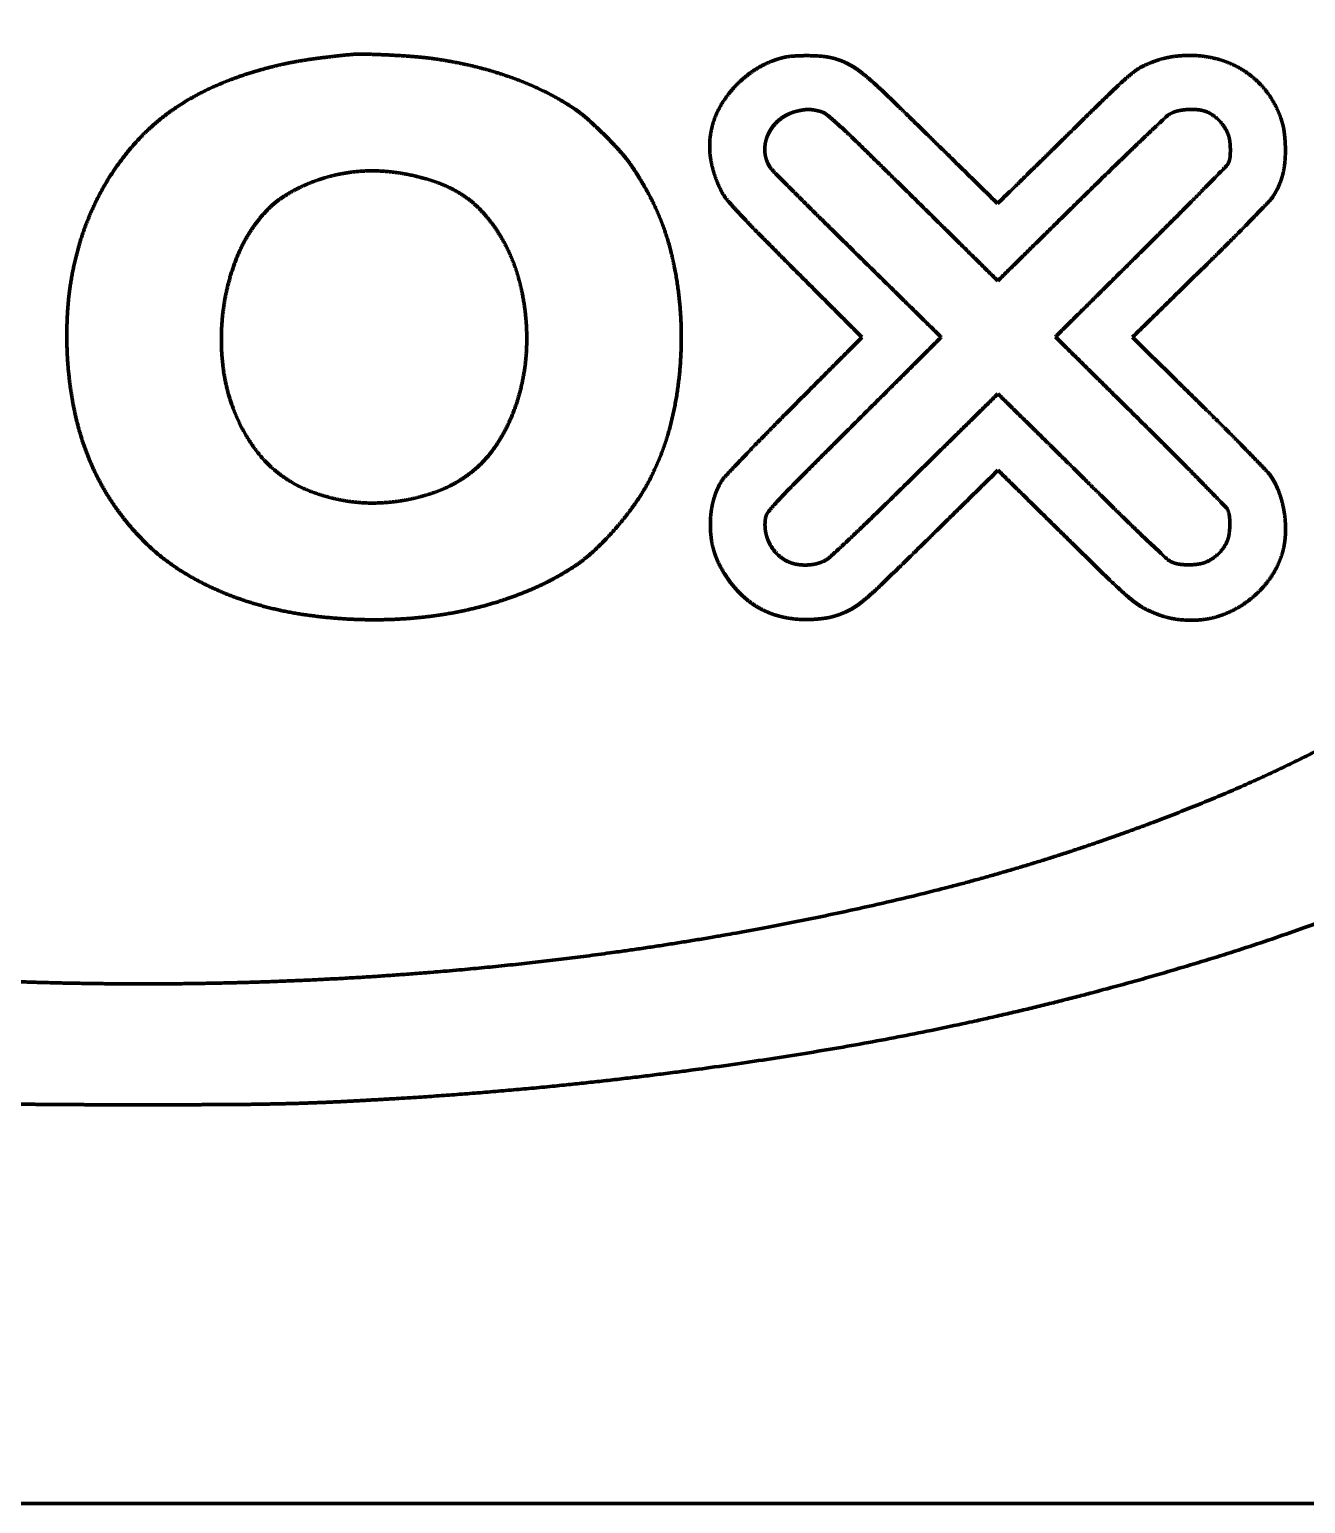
# Model space of a CAD drawing. Header units: inches. Extents: x 904 to 7172, y 213 to 5528.
# Drawn here: x 3239.4 to 3301.6, y 3585.2 to 3657.1 of the extents above; entities that cross this region are included whole.
import ezdxf

# ---------------------------------------------------------------- set-up
doc = ezdxf.new("R2010")
doc.units = ezdxf.units.IN

msp = doc.modelspace()

# ---------------------------------------------------------------- linework, layer by layer
at = {"linetype": 'Continuous', "lineweight": 70}
msp.add_line((3461.119, 3585.222), (3027.118, 3585.222), dxfattribs=at)
for points, weights, knots in [([(3253.53, 3679.432), (3252.853, 3679.464), (3252.176, 3679.484), (3249.902, 3679.511), (3248.306, 3679.527), (3245.113, 3679.554), (3243.516, 3679.564), (3241.248, 3679.575), (3240.576, 3679.566), (3239.742, 3679.54), (3239.58, 3679.535), (3239.142, 3679.519), (3238.868, 3679.509), (3238.277, 3679.488), (3237.961, 3679.476), (3237.326, 3679.452), (3237.008, 3679.439), (3231.094, 3679.209), (3225.514, 3678.757), (3214.633, 3677.416), (3209.346, 3676.507), (3199.252, 3674.273), (3194.455, 3672.952), (3185.518, 3669.993), (3181.414, 3668.3), (3176.011, 3665.602), (3174.602, 3664.845), (3171.957, 3663.321), (3170.727, 3662.546), (3168.413, 3660.957), (3167.332, 3660.143), (3165.28, 3658.458), (3164.316, 3657.584), (3162.688, 3655.96), (3162.012, 3655.227), (3160.776, 3653.771), (3160.225, 3653.045), (3159.236, 3651.583), (3158.8, 3650.849), (3158.026, 3649.355), (3157.694, 3648.597), (3157.41, 3647.818), (3157.044, 3646.813), (3156.773, 3645.779), (3156.598, 3644.723), (3156.426, 3643.689), (3156.358, 3642.643), (3156.392, 3641.596), (3156.426, 3640.541), (3156.564, 3639.494), (3156.802, 3638.465), (3157.049, 3637.403), (3157.388, 3636.366), (3158.107, 3634.687), (3158.433, 3634.028), (3159.159, 3632.739), (3159.559, 3632.109), (3160.451, 3630.85), (3160.942, 3630.223), (3162.044, 3628.948), (3162.648, 3628.296), (3163.66, 3627.277), (3164.052, 3626.894), (3164.803, 3626.182), (3165.163, 3625.855), (3165.892, 3625.22), (3166.261, 3624.913), (3167.048, 3624.285), (3167.464, 3623.964), (3171.555, 3620.915), (3175.506, 3618.606), (3179.69, 3616.753), (3184.654, 3614.555), (3189.754, 3612.694), (3200.798, 3609.483), (3206.722, 3608.144), (3219.117, 3606.124), (3225.562, 3605.401), (3233.127, 3604.933), (3234.219, 3604.871), (3236.163, 3604.773), (3237.014, 3604.741), (3238.804, 3604.693), (3239.743, 3604.678), (3240.681, 3604.673)], [0.500003680185, 0.499951833995, 0.499951833995, 0.500003125685, 0.500003125685, 0.500003134164, 0.500003134164, 0.499950342043, 0.499950342043, 0.500002780016, 0.500002780016, 0.500003632658, 0.500003632658, 0.5000036294, 0.5000036294, 0.500003631943, 0.500003631943, 0.499712041405, 0.499712041405, 0.499626581432, 0.499626581432, 0.499570764247, 0.499570764247, 0.499147291053, 0.499147291053, 0.499856082342, 0.499856082342, 0.499741523013, 0.499741523013, 0.499697398225, 0.499697398225, 0.499615378368, 0.499615378368, 0.499717367768, 0.499717367768, 0.499509800036, 0.499509800036, 0.49943320441, 0.49943320441, 0.499316886864, 0.499316886864, 0.500003680185, 0.498576185915, 0.498576185915, 0.500003680185, 0.498389820463, 0.498389820463, 0.500003680185, 0.498416120355, 0.498416120355, 0.500003680185, 0.498702961474, 0.498702961474, 0.499514934223, 0.499514934223, 0.499556287066, 0.499556287066, 0.499619738583, 0.499619738583, 0.499803196126, 0.499803196126, 0.499966690231, 0.499966690231, 0.49992872485, 0.49992872485, 0.499925885485, 0.499925885485, 0.499958910845, 0.499958910845, 0.497922649304, 0.497922649304, 0.500003680185, 0.499255633466, 0.499255633466, 0.499390037942, 0.499390037942, 0.499589929812, 0.499589929812, 0.499998142907, 0.499998142907, 0.499979520616, 0.499979520616, 0.499986543899, 0.499986543899, 0.500003680185], [0, 0, 0, 0, 0.009508, 0.009508, 0.031905, 0.031905, 0.054312, 0.054312, 0.063734, 0.063734, 0.066018, 0.066018, 0.069872, 0.069872, 0.074311, 0.074311, 0.078787, 0.078787, 0.157355, 0.157355, 0.232677, 0.232677, 0.30258, 0.30258, 0.365018, 0.365018, 0.387555, 0.387555, 0.408036, 0.408036, 0.427121, 0.427121, 0.445479, 0.445479, 0.459571, 0.459571, 0.472445, 0.472445, 0.484522, 0.484522, 0.496245, 0.496245, 0.496245, 0.51141, 0.51141, 0.51141, 0.526313, 0.526313, 0.526313, 0.541371, 0.541371, 0.541371, 0.556984, 0.556984, 0.567525, 0.567525, 0.578233, 0.578233, 0.589688, 0.589688, 0.602466, 0.602466, 0.610351, 0.610351, 0.617358, 0.617358, 0.624265, 0.624265, 0.631841, 0.631841, 0.697719, 0.697719, 0.697719, 0.776203, 0.776203, 0.864136, 0.864136, 0.958146, 0.958146, 0.974023, 0.974023, 0.986384, 0.986384, 1, 1, 1, 1]), ([(3240.681, 3604.673), (3242.115, 3604.664), (3243.549, 3604.66), (3246.419, 3604.66), (3247.855, 3604.664), (3250.242, 3604.679), (3251.194, 3604.695), (3253.003, 3604.742), (3253.859, 3604.775), (3255.788, 3604.872), (3256.859, 3604.932), (3264.755, 3605.428), (3271.548, 3606.208), (3284.521, 3608.381), (3290.67, 3609.83), (3302.056, 3613.316), (3307.269, 3615.34), (3312.319, 3617.739), (3316.564, 3619.756), (3320.528, 3622.28), (3324.522, 3625.577), (3324.88, 3625.897), (3325.728, 3626.713), (3326.224, 3627.203), (3327.198, 3628.191), (3327.677, 3628.688), (3328.444, 3629.505), (3328.723, 3629.833), (3329.698, 3631.09), (3330.354, 3632.047), (3331.492, 3633.929), (3331.957, 3634.858), (3332.346, 3635.822), (3332.711, 3636.728), (3332.997, 3637.661), (3333.201, 3638.616), (3333.405, 3639.57), (3333.526, 3640.539), (3333.562, 3641.514), (3333.603, 3642.598), (3333.535, 3643.68), (3333.361, 3644.751), (3333.185, 3645.831), (3332.905, 3646.888), (3332.525, 3647.913), (3332.122, 3648.998), (3331.622, 3650.043), (3331.029, 3651.038), (3330.38, 3652.129), (3329.657, 3653.173), (3328.57, 3654.533), (3328.263, 3654.888), (3327.517, 3655.69), (3327.083, 3656.14), (3326.192, 3657.036), (3325.735, 3657.481), (3324.894, 3658.273), (3324.507, 3658.616), (3320.879, 3661.636), (3317.358, 3663.934), (3313.596, 3665.809), (3309.138, 3668.031), (3304.536, 3669.937), (3294.481, 3673.303), (3289.049, 3674.751), (3277.558, 3677.059), (3271.527, 3677.966), (3264.518, 3678.672), (3263.576, 3678.76), (3261.678, 3678.923), (3260.721, 3678.998), (3258.763, 3679.138), (3257.762, 3679.203), (3255.684, 3679.324), (3254.607, 3679.381), (3253.53, 3679.432)], [0.500003680185, 0.500002166144, 0.500002166144, 0.500002097056, 0.500002097056, 0.499986947081, 0.499986947081, 0.499979608822, 0.499979608822, 0.499997302433, 0.499997302433, 0.499558871273, 0.499558871273, 0.499287829862, 0.499287829862, 0.499109929169, 0.499109929169, 0.500003680185, 0.497471929658, 0.497471929658, 0.499762034183, 0.499762034183, 0.499975946134, 0.499975946134, 0.499977921886, 0.499977921886, 0.499631917112, 0.499631917112, 0.49944898704, 0.49944898704, 0.498931840545, 0.498931840545, 0.500003680185, 0.498759302358, 0.498759302358, 0.500003680185, 0.498753551362, 0.498753551362, 0.500003680185, 0.498357304212, 0.498357304212, 0.500003680185, 0.498435704494, 0.498435704494, 0.500003680185, 0.49863329398, 0.49863329398, 0.500003680185, 0.499218488989, 0.499218488989, 0.499765925558, 0.499765925558, 0.499959205342, 0.499959205342, 0.499958724923, 0.499958724923, 0.499847369961, 0.499847369961, 0.497767671046, 0.497767671046, 0.500003680185, 0.499194279285, 0.499194279285, 0.499354848193, 0.499354848193, 0.4996055757, 0.4996055757, 0.499994627424, 0.499994627424, 0.499995368253, 0.499995368253, 0.499996135884, 0.499996135884, 0.499998773272, 0.499998773272, 0.500003680185], [0, 0, 0, 0, 0.0209, 0.0209, 0.041831, 0.041831, 0.055706, 0.055706, 0.068202, 0.068202, 0.083849, 0.083849, 0.183524, 0.183524, 0.275689, 0.275689, 0.357386, 0.357386, 0.357386, 0.426176, 0.426176, 0.433231, 0.433231, 0.4435, 0.4435, 0.453652, 0.453652, 0.459996, 0.459996, 0.477083, 0.477083, 0.492412, 0.492412, 0.492412, 0.506844, 0.506844, 0.506844, 0.521301, 0.521301, 0.521301, 0.537414, 0.537414, 0.537414, 0.553712, 0.553712, 0.553712, 0.571022, 0.571022, 0.571022, 0.590062, 0.590062, 0.597116, 0.597116, 0.60651, 0.60651, 0.616097, 0.616097, 0.623865, 0.623865, 0.687044, 0.687044, 0.687044, 0.762241, 0.762241, 0.847249, 0.847249, 0.939583, 0.939583, 0.953916, 0.953916, 0.968457, 0.968457, 0.983662, 0.983662, 1, 1, 1, 1]), ([(3241.682, 3673.622), (3238.185, 3673.541), (3234.692, 3673.364), (3227.883, 3672.833), (3224.57, 3672.469), (3218.116, 3671.554), (3214.978, 3671.002), (3208.864, 3669.717), (3205.894, 3668.977), (3200.675, 3667.467), (3198.422, 3666.731), (3194.102, 3665.154), (3192.043, 3664.305), (3188.159, 3662.513), (3186.337, 3661.571), (3182.96, 3659.631), (3181.42, 3658.616), (3179.039, 3656.828), (3178.165, 3656.106), (3176.538, 3654.635), (3175.793, 3653.881), (3174.439, 3652.35), (3173.833, 3651.575), (3172.759, 3650.016), (3172.302, 3649.23), (3171.771, 3648.133), (3171.644, 3647.851), (3171.411, 3647.304), (3171.308, 3647.038), (3171.117, 3646.497), (3171.03, 3646.222), (3170.863, 3645.638), (3170.783, 3645.329), (3170.659, 3644.805), (3170.614, 3644.59), (3170.543, 3644.21), (3170.52, 3644.045), (3170.49, 3643.677), (3170.481, 3643.476), (3170.475, 3642.884), (3170.472, 3642.495), (3170.473, 3641.747), (3170.475, 3641.387), (3170.483, 3640.814), (3170.491, 3640.599), (3170.517, 3640.217), (3170.536, 3640.049), (3170.588, 3639.702), (3170.622, 3639.522), (3170.861, 3638.427), (3171.143, 3637.532), (3171.504, 3636.666), (3171.878, 3635.772), (3172.323, 3634.912), (3172.838, 3634.091), (3173.394, 3633.203), (3174.016, 3632.359), (3175.461, 3630.677), (3176.27, 3629.832), (3177.123, 3629.032), (3179.655, 3626.657), (3182.482, 3624.641), (3185.551, 3623.019), (3189.305, 3621.037), (3193.193, 3619.334), (3201.763, 3616.306), (3206.427, 3614.994), (3216.301, 3612.899), (3221.484, 3612.074), (3229.912, 3611.174), (3233.131, 3610.923), (3239.615, 3610.605), (3242.879, 3610.536), (3249.4, 3610.579), (3252.654, 3610.69), (3259.098, 3611.092), (3262.285, 3611.384), (3271.129, 3612.457), (3276.748, 3613.463), (3287.284, 3615.97), (3292.16, 3617.541), (3296.898, 3619.487), (3300.932, 3621.144), (3304.8, 3623.159), (3308.47, 3625.515), (3311.408, 3627.401), (3313.969, 3629.774), (3316.073, 3632.56), (3316.475, 3633.092), (3316.851, 3633.642), (3317.535, 3634.756), (3317.84, 3635.318), (3318.38, 3636.457), (3318.614, 3637.03), (3319.011, 3638.189), (3319.174, 3638.773), (3319.341, 3639.556), (3319.376, 3639.748), (3319.433, 3640.108), (3319.452, 3640.277), (3319.478, 3640.658), (3319.487, 3640.868), (3319.493, 3641.436), (3319.495, 3641.792), (3319.494, 3642.526), (3319.491, 3642.903), (3319.483, 3643.481), (3319.474, 3643.682), (3319.443, 3644.049), (3319.42, 3644.214), (3319.35, 3644.593), (3319.304, 3644.807), (3319.066, 3645.821), (3318.818, 3646.607), (3318.207, 3648.141), (3317.845, 3648.886), (3316.994, 3650.357), (3316.507, 3651.079), (3315.386, 3652.516), (3314.763, 3653.234), (3312.794, 3655.273), (3311.376, 3656.511), (3308.158, 3658.87), (3306.386, 3660.01), (3302.5, 3662.189), (3300.391, 3663.225), (3295.836, 3665.163), (3293.403, 3666.084), (3288.062, 3667.867), (3285.15, 3668.703), (3279.06, 3670.177), (3275.891, 3670.829), (3269.351, 3671.939), (3265.984, 3672.396), (3259.108, 3673.099), (3255.602, 3673.352), (3251.402, 3673.528), (3250.713, 3673.549), (3248.942, 3673.581), (3247.86, 3673.598), (3245.704, 3673.623), (3244.629, 3673.632), (3242.93, 3673.642), (3242.306, 3673.636), (3241.682, 3673.622)], [0.500093243168, 0.499968918944, 0.499968918944, 0.499927037543, 0.499927037543, 0.499911098367, 0.499911098367, 0.499861647373, 0.499861647373, 0.499898802127, 0.499898802127, 0.499810239054, 0.499810239054, 0.49976208682, 0.49976208682, 0.499467269408, 0.499467269408, 0.49974646444, 0.49974646444, 0.499573085874, 0.499573085874, 0.499488227391, 0.499488227391, 0.49912322686, 0.49912322686, 0.499992527148, 0.499992527148, 0.499930492133, 0.499930492133, 0.499935021323, 0.499935021323, 0.500006461427, 0.500006461427, 0.500004118567, 0.500004118567, 0.499641098677, 0.499641098677, 0.499888634211, 0.499888634211, 0.50008763937, 0.50008763937, 0.500086385394, 0.500086385394, 0.499968171436, 0.499968171436, 0.499810513552, 0.499810513552, 0.49991978318, 0.49991978318, 0.498730676658, 0.498730676658, 0.500093243168, 0.498971631333, 0.498971631333, 0.500093243168, 0.499157234141, 0.499157234141, 0.499608979647, 0.499608979647, 0.500093243168, 0.4971219785, 0.4971219785, 0.500093243168, 0.499199916727, 0.499199916727, 0.499383490015, 0.499383490015, 0.499654288058, 0.499654288058, 0.499955791954, 0.499955791954, 0.499964844697, 0.499964844697, 0.499964159273, 0.499964159273, 0.499950302194, 0.499950302194, 0.49956284229, 0.49956284229, 0.499077013387, 0.499077013387, 0.500093243168, 0.498729474404, 0.498729474404, 0.500093243168, 0.494910309467, 0.494910309467, 0.500093243168, 0.499710351131, 0.499710351131, 0.499604481794, 0.499604481794, 0.49956969486, 0.49956969486, 0.499495067823, 0.499495067823, 0.499959650135, 0.499959650135, 0.499795584787, 0.499795584787, 0.499953504743, 0.499953504743, 0.500085889184, 0.500085889184, 0.500086958789, 0.500086958789, 0.499890660625, 0.499890660625, 0.499663401309, 0.499663401309, 0.500004641898, 0.500004641898, 0.499181752679, 0.499181752679, 0.499208615396, 0.499208615396, 0.499306402964, 0.499306402964, 0.499628453376, 0.499628453376, 0.498884407075, 0.498884407075, 0.499477873797, 0.499477873797, 0.499599926964, 0.499599926964, 0.499825646443, 0.499825646443, 0.499795246802, 0.499795246802, 0.499892445713, 0.499892445713, 0.499910480947, 0.499910480947, 0.499943927995, 0.499943927995, 0.50006989904, 0.50006989904, 0.500091447584, 0.500091447584, 0.500091603784, 0.500091603784, 0.500058956377, 0.500058956377, 0.500093243168], [0, 0, 0, 0, 0.031224, 0.031224, 0.060964, 0.060964, 0.08939, 0.08939, 0.116688, 0.116688, 0.137822, 0.137822, 0.157663, 0.157663, 0.17592, 0.17592, 0.192316, 0.192316, 0.20239, 0.20239, 0.211797, 0.211797, 0.220519, 0.220519, 0.228566, 0.228566, 0.2313, 0.2313, 0.233823, 0.233823, 0.236373, 0.236373, 0.239192, 0.239192, 0.241135, 0.241135, 0.242607, 0.242607, 0.24439, 0.24439, 0.247825, 0.247825, 0.250997, 0.250997, 0.25289, 0.25289, 0.254377, 0.254377, 0.255989, 0.255989, 0.264237, 0.264237, 0.264237, 0.272736, 0.272736, 0.272736, 0.281911, 0.281911, 0.292141, 0.292141, 0.292141, 0.322328, 0.322328, 0.322328, 0.359169, 0.359169, 0.401161, 0.401161, 0.44661, 0.44661, 0.474554, 0.474554, 0.50281, 0.50281, 0.53098, 0.53098, 0.558668, 0.558668, 0.607993, 0.607993, 0.652163, 0.652163, 0.652163, 0.689671, 0.689671, 0.689671, 0.719383, 0.719383, 0.719383, 0.725052, 0.725052, 0.730491, 0.730491, 0.735749, 0.735749, 0.740886, 0.740886, 0.742535, 0.742535, 0.743977, 0.743977, 0.745764, 0.745764, 0.748781, 0.748781, 0.751976, 0.751976, 0.753677, 0.753677, 0.755088, 0.755088, 0.756935, 0.756935, 0.763888, 0.763888, 0.770863, 0.770863, 0.778191, 0.778191, 0.786182, 0.786182, 0.801966, 0.801966, 0.819606, 0.819606, 0.839255, 0.839255, 0.861003, 0.861003, 0.886316, 0.886316, 0.913339, 0.913339, 0.941707, 0.941707, 0.971038, 0.971038, 0.976793, 0.976793, 0.985822, 0.985822, 0.99479, 0.99479, 1, 1, 1, 1]), ([(3252.799, 3628.559), (3251.734, 3628.716), (3250.689, 3628.973), (3249.673, 3629.327), (3248.741, 3629.652), (3247.848, 3630.071), (3247.003, 3630.58), (3246.223, 3631.05), (3245.511, 3631.619), (3244.88, 3632.276), (3244.371, 3632.807), (3243.91, 3633.378), (3243.499, 3633.988), (3243.096, 3634.586), (3242.748, 3635.219), (3242.459, 3635.88), (3242.161, 3636.563), (3241.924, 3637.27), (3241.749, 3637.994), (3241.561, 3638.774), (3241.427, 3639.566), (3241.349, 3640.365), (3241.242, 3641.459), (3241.234, 3642.559), (3241.324, 3643.655), (3241.409, 3644.691), (3241.604, 3645.713), (3241.905, 3646.709), (3242.193, 3647.66), (3242.586, 3648.574), (3243.077, 3649.438), (3243.557, 3650.281), (3244.135, 3651.061), (3244.802, 3651.765), (3245.131, 3652.114), (3245.484, 3652.438), (3246.241, 3653.044), (3246.642, 3653.324), (3247.498, 3653.842), (3247.951, 3654.079), (3248.913, 3654.51), (3249.42, 3654.706), (3250.314, 3654.999), (3250.695, 3655.112), (3251.444, 3655.31), (3251.812, 3655.394), (3252.595, 3655.545), (3253.009, 3655.612), (3253.953, 3655.735), (3254.481, 3655.797), (3255.251, 3655.874), (3255.492, 3655.884), (3256.146, 3655.87), (3256.558, 3655.855), (3257.397, 3655.814), (3257.824, 3655.786), (3258.576, 3655.727), (3258.901, 3655.69), (3259.225, 3655.643)], [0.500254296352, 0.498777191297, 0.498777191297, 0.500254296352, 0.498469143139, 0.498469143139, 0.500254296352, 0.497362031712, 0.497362031712, 0.500254296352, 0.499024707273, 0.499024707273, 0.500254296352, 0.498882439318, 0.498882439318, 0.500254296352, 0.498982253073, 0.498982253073, 0.500254296352, 0.49944216823, 0.49944216823, 0.500254296352, 0.49891511398, 0.49891511398, 0.500254296352, 0.498381352784, 0.498381352784, 0.500254296352, 0.498177189742, 0.498177189742, 0.500254296352, 0.497846327577, 0.497846327577, 0.500254296352, 0.499457383099, 0.499457383099, 0.499549779242, 0.499549779242, 0.499613176085, 0.499613176085, 0.49980943659, 0.49980943659, 0.500110429345, 0.500110429345, 0.500057234066, 0.500057234066, 0.500106862545, 0.500106862545, 0.500218048972, 0.500218048972, 0.499627835255, 0.499627835255, 0.500223164496, 0.500223164496, 0.500216869372, 0.500216869372, 0.500072819459, 0.500072819459, 0.500254296352], [0, 0, 0, 0, 0.072373, 0.072373, 0.072373, 0.138472, 0.138472, 0.138472, 0.199162, 0.199162, 0.199162, 0.247998, 0.247998, 0.247998, 0.295826, 0.295826, 0.295826, 0.34508, 0.34508, 0.34508, 0.398058, 0.398058, 0.398058, 0.470431, 0.470431, 0.470431, 0.538643, 0.538643, 0.538643, 0.603556, 0.603556, 0.603556, 0.666603, 0.666603, 0.666603, 0.697717, 0.697717, 0.72943, 0.72943, 0.762502, 0.762502, 0.797616, 0.797616, 0.823322, 0.823322, 0.847705, 0.847705, 0.8748, 0.8748, 0.909168, 0.909168, 0.924741, 0.924741, 0.951325, 0.951325, 0.978917, 0.978917, 1, 1, 1, 1]), ([(3259.225, 3655.643), (3259.862, 3655.55), (3260.495, 3655.428), (3261.717, 3655.135), (3262.303, 3654.961), (3263.428, 3654.563), (3263.964, 3654.339), (3264.984, 3653.844), (3265.465, 3653.571), (3266.169, 3653.109), (3266.399, 3652.934), (3266.905, 3652.489), (3267.187, 3652.226), (3267.735, 3651.682), (3268.002, 3651.4), (3268.46, 3650.885), (3268.646, 3650.648), (3268.882, 3650.302), (3268.947, 3650.204), (3269.086, 3649.984), (3269.161, 3649.862), (3269.309, 3649.616), (3269.382, 3649.492), (3269.516, 3649.261), (3269.575, 3649.154), (3270.167, 3648.045), (3270.559, 3646.981), (3270.803, 3645.873), (3271.069, 3644.664), (3271.208, 3643.433), (3271.217, 3642.195), (3271.226, 3640.951), (3271.105, 3639.712), (3270.856, 3638.492), (3270.626, 3637.364), (3270.249, 3636.275), (3269.733, 3635.246), (3269.52, 3634.821), (3269.276, 3634.413), (3268.703, 3633.591), (3268.379, 3633.175), (3267.696, 3632.388), (3267.338, 3632.018), (3266.64, 3631.369), (3266.295, 3631.099), (3265.928, 3630.861), (3265.277, 3630.439), (3264.592, 3630.075), (3263.879, 3629.771), (3263.117, 3629.448), (3262.335, 3629.179), (3260.694, 3628.744), (3259.84, 3628.579), (3258.081, 3628.361), (3257.182, 3628.305), (3255.115, 3628.303), (3253.952, 3628.388), (3252.799, 3628.559)], [0.500254296352, 0.499915234549, 0.499915234549, 0.499792097146, 0.499792097146, 0.499740131019, 0.499740131019, 0.499563005717, 0.499563005717, 0.499427888353, 0.499427888353, 0.500100712984, 0.500100712984, 0.500099618317, 0.500099618317, 0.499563991595, 0.499563991595, 0.50020035726, 0.50020035726, 0.500237272997, 0.500237272997, 0.500237360492, 0.500237360492, 0.500209449902, 0.500209449902, 0.497142956783, 0.497142956783, 0.500254296352, 0.498426969752, 0.498426969752, 0.500254296352, 0.498443274704, 0.498443274704, 0.500254296352, 0.497357142353, 0.497357142353, 0.500254296352, 0.499388243331, 0.499388243331, 0.499791254847, 0.499791254847, 0.499779240073, 0.499779240073, 0.498995174375, 0.498995174375, 0.500254296352, 0.49900008227, 0.49900008227, 0.500254296352, 0.499403099735, 0.499403099735, 0.499485711043, 0.499485711043, 0.499632236654, 0.499632236654, 0.499340640971, 0.499340640971, 0.500254296352], [0, 0, 0, 0, 0.042366, 0.042366, 0.082566, 0.082566, 0.120698, 0.120698, 0.156949, 0.156949, 0.175852, 0.175852, 0.201026, 0.201026, 0.226401, 0.226401, 0.246063, 0.246063, 0.253743, 0.253743, 0.263071, 0.263071, 0.272495, 0.272495, 0.280496, 0.280496, 0.354078, 0.354078, 0.354078, 0.434115, 0.434115, 0.434115, 0.514271, 0.514271, 0.514271, 0.588022, 0.588022, 0.588022, 0.618387, 0.618387, 0.652061, 0.652061, 0.684928, 0.684928, 0.712778, 0.712778, 0.712778, 0.762014, 0.762014, 0.762014, 0.814431, 0.814431, 0.869503, 0.869503, 0.926471, 0.926471, 1, 1, 1, 1]), ([(3278.613, 3655.682), (3278.43, 3655.728), (3278.242, 3655.759), (3277.812, 3655.794), (3277.571, 3655.804), (3277.09, 3655.805), (3276.852, 3655.796), (3276.438, 3655.764), (3276.263, 3655.734), (3276.092, 3655.687), (3275.893, 3655.632), (3275.698, 3655.565), (3275.319, 3655.405), (3275.136, 3655.312), (3274.779, 3655.102), (3274.607, 3654.984), (3274.273, 3654.722), (3274.111, 3654.579), (3273.958, 3654.426), (3273.61, 3654.08), (3273.315, 3653.687), (3273.078, 3653.256), (3272.858, 3652.854), (3272.711, 3652.419), (3272.643, 3651.966), (3272.575, 3651.509), (3272.587, 3651.047), (3272.68, 3650.595), (3272.78, 3650.105), (3272.946, 3649.634), (3273.175, 3649.19), (3273.25, 3649.043), (3273.341, 3648.906), (3273.448, 3648.781), (3273.63, 3648.565), (3273.817, 3648.353), (3274.319, 3647.815), (3274.633, 3647.488), (3275.544, 3646.565), (3276.139, 3645.966), (3277.832, 3644.271), (3278.929, 3643.172), (3280.025, 3642.073)], [0.501802520882, 0.500677677567, 0.500677677567, 0.501535347405, 0.501535347405, 0.501538199236, 0.501538199236, 0.50028510948, 0.50028510948, 0.501802520882, 0.501078524638, 0.501078524638, 0.501052677654, 0.501052677654, 0.501078260932, 0.501078260932, 0.501217454116, 0.501217454116, 0.501802520882, 0.498399370198, 0.498399370198, 0.501802520882, 0.496595923906, 0.496595923906, 0.501802520882, 0.496692665778, 0.496692665778, 0.501802520882, 0.49865645452, 0.49865645452, 0.501802520882, 0.499690348307, 0.499690348307, 0.501802520882, 0.501700702871, 0.501700702871, 0.50176707286, 0.50176707286, 0.501801374445, 0.501801374445, 0.501802520882, 0.501802520882, 0.501802520882], [0, 0, 0, 0, 0.026646, 0.026646, 0.060705, 0.060705, 0.09431, 0.09431, 0.119271, 0.119271, 0.119271, 0.148462, 0.148462, 0.177525, 0.177525, 0.207097, 0.207097, 0.237781, 0.237781, 0.237781, 0.307664, 0.307664, 0.307664, 0.37331, 0.37331, 0.37331, 0.4401, 0.4401, 0.4401, 0.51314, 0.51314, 0.51314, 0.537355, 0.537355, 0.537355, 0.579069, 0.579069, 0.646011, 0.646011, 0.770695, 0.770695, 1, 1, 1, 1]), ([(3286.632, 3648.596), (3285.544, 3649.665), (3284.455, 3650.735), (3282.611, 3652.546), (3281.853, 3653.285), (3280.765, 3654.335), (3280.426, 3654.636), (3280.075, 3654.923), (3279.853, 3655.103), (3279.615, 3655.261), (3279.362, 3655.395), (3279.125, 3655.52), (3278.874, 3655.616), (3278.613, 3655.682)], [0.501802520882, 0.501802520882, 0.501802520882, 0.501799294364, 0.501799294364, 0.501511145975, 0.501511145975, 0.501802520882, 0.500159418116, 0.500159418116, 0.501802520882, 0.499399159706, 0.499399159706, 0.501802520882], [0, 0, 0, 0, 0.42458, 0.42458, 0.719267, 0.719267, 0.845373, 0.845373, 0.845373, 0.924986, 0.924986, 0.924986, 1, 1, 1, 1]), ([(3293.21, 3642.078), (3294.311, 3643.157), (3295.411, 3644.236), (3296.942, 3645.737), (3297.37, 3646.16), (3298.174, 3646.963), (3298.549, 3647.342), (3299.237, 3648.047), (3299.551, 3648.371), (3299.864, 3648.695), (3299.945, 3648.779), (3300.017, 3648.871), (3300.08, 3648.969), (3300.181, 3649.125), (3300.269, 3649.289), (3300.344, 3649.459), (3300.418, 3649.627), (3300.479, 3649.801), (3300.576, 3650.166), (3300.611, 3650.356), (3300.655, 3650.762), (3300.667, 3650.976), (3300.667, 3651.3), (3300.663, 3651.41), (3300.651, 3651.638), (3300.642, 3651.756), (3300.619, 3651.981), (3300.606, 3652.089), (3300.579, 3652.274), (3300.563, 3652.351), (3300.543, 3652.427), (3300.412, 3652.919), (3300.203, 3653.384), (3299.921, 3653.808), (3299.643, 3654.226), (3299.299, 3654.59), (3298.897, 3654.891), (3298.491, 3655.195), (3298.039, 3655.426), (3297.555, 3655.579), (3297.055, 3655.736), (3296.537, 3655.816), (3296.013, 3655.816), (3295.809, 3655.816), (3295.605, 3655.806), (3295.213, 3655.766), (3295.025, 3655.735), (3294.655, 3655.651), (3294.472, 3655.597), (3294.101, 3655.462), (3293.913, 3655.382), (3293.728, 3655.293), (3293.587, 3655.225), (3293.454, 3655.144), (3293.33, 3655.049), (3293.159, 3654.92), (3292.994, 3654.783), (3292.581, 3654.414), (3292.333, 3654.182), (3291.618, 3653.487), (3291.149, 3653.028), (3290.344, 3652.235), (3290.007, 3651.902), (3289.343, 3651.249), (3289.017, 3650.928), (3288.412, 3650.334), (3288.134, 3650.061), (3287.707, 3649.642), (3287.558, 3649.496), (3287.15, 3649.099), (3286.891, 3648.848), (3286.632, 3648.596)], [0.501802520882, 0.501802520882, 0.501802520882, 0.501799244215, 0.501799244215, 0.501795776306, 0.501795776306, 0.501800562171, 0.501800562171, 0.501802520882, 0.500193072503, 0.500193072503, 0.501802520882, 0.500813081334, 0.500813081334, 0.501802520882, 0.500752153216, 0.500752153216, 0.500872246788, 0.500872246788, 0.501294491079, 0.501294491079, 0.501679954123, 0.501679954123, 0.501720228513, 0.501720228513, 0.50171788252, 0.50171788252, 0.501246718452, 0.501246718452, 0.501802520882, 0.497361308288, 0.497361308288, 0.501802520882, 0.496919848759, 0.496919848759, 0.501802520882, 0.497060623618, 0.497060623618, 0.501802520882, 0.497915401408, 0.497915401408, 0.501802520882, 0.501381433177, 0.501381433177, 0.501154726719, 0.501154726719, 0.501156056502, 0.501156056502, 0.501386015423, 0.501386015423, 0.501802520882, 0.500115860261, 0.500115860261, 0.501802520882, 0.501535080097, 0.501535080097, 0.501730592775, 0.501730592775, 0.501800569034, 0.501800569034, 0.501802497234, 0.501802497234, 0.501802491656, 0.501802491656, 0.50180249596, 0.50180249596, 0.501801721579, 0.501801721579, 0.501802520882, 0.501802520882, 0.501802520882], [0, 0, 0, 0, 0.142492, 0.142492, 0.198165, 0.198165, 0.247495, 0.247495, 0.289207, 0.289207, 0.289207, 0.299968, 0.299968, 0.299968, 0.317209, 0.317209, 0.317209, 0.334313, 0.334313, 0.35235, 0.35235, 0.372335, 0.372335, 0.382636, 0.382636, 0.393646, 0.393646, 0.403785, 0.403785, 0.411129, 0.411129, 0.411129, 0.458784, 0.458784, 0.458784, 0.506131, 0.506131, 0.506131, 0.554493, 0.554493, 0.554493, 0.604922, 0.604922, 0.604922, 0.624722, 0.624722, 0.643167, 0.643167, 0.661651, 0.661651, 0.681565, 0.681565, 0.681565, 0.696786, 0.696786, 0.696786, 0.717705, 0.717705, 0.750945, 0.750945, 0.815134, 0.815134, 0.861467, 0.861467, 0.906199, 0.906199, 0.944355, 0.944355, 0.964696, 0.964696, 1, 1, 1, 1]), ([(3276.855, 3653.098), (3276.542, 3653.025), (3276.255, 3652.884), (3276.005, 3652.682), (3275.76, 3652.484), (3275.567, 3652.233), (3275.439, 3651.945), (3275.317, 3651.671), (3275.267, 3651.375), (3275.294, 3651.076), (3275.319, 3650.788), (3275.425, 3650.519), (3275.603, 3650.291), (3275.66, 3650.219), (3275.721, 3650.15), (3276.172, 3649.697), (3276.559, 3649.31), (3277.396, 3648.474), (3277.847, 3648.026), (3278.818, 3647.066), (3279.338, 3646.553), (3281.202, 3644.721), (3282.545, 3643.4), (3283.888, 3642.08)], [0.5063733179, 0.4978755607, 0.4978755607, 0.5063733179, 0.497052079849, 0.497052079849, 0.5063733179, 0.495529359728, 0.495529359728, 0.5063733179, 0.492608955871, 0.492608955871, 0.5063733179, 0.505742372064, 0.505742372064, 0.506373185998, 0.506373185998, 0.506372319566, 0.506372319566, 0.506372884715, 0.506372884715, 0.5063733179, 0.5063733179, 0.5063733179], [0, 0, 0, 0, 0.066534, 0.066534, 0.066534, 0.130891, 0.130891, 0.130891, 0.190685, 0.190685, 0.190685, 0.246728, 0.246728, 0.246728, 0.264571, 0.264571, 0.370614, 0.370614, 0.493674, 0.493674, 0.63519, 0.63519, 1, 1, 1, 1]), ([(3286.646, 3644.825), (3285.265, 3646.186), (3283.885, 3647.548), (3281.669, 3649.734), (3280.832, 3650.557), (3279.647, 3651.719), (3279.296, 3652.053), (3278.739, 3652.566), (3278.534, 3652.744), (3278.322, 3652.916), (3278.219, 3653), (3278.099, 3653.06), (3277.969, 3653.093), (3277.867, 3653.119), (3277.764, 3653.14), (3277.58, 3653.171), (3277.499, 3653.179), (3277.417, 3653.179), (3277.335, 3653.179), (3277.252, 3653.173), (3277.065, 3653.143), (3276.959, 3653.123), (3276.855, 3653.098)], [0.5063733179, 0.5063733179, 0.5063733179, 0.506372947181, 0.506372947181, 0.506334014209, 0.506334014209, 0.506208733888, 0.506208733888, 0.5063733179, 0.498387265088, 0.498387265088, 0.5063733179, 0.506115023922, 0.506115023922, 0.505242973264, 0.505242973264, 0.5063733179, 0.505275202514, 0.505275202514, 0.506142796007, 0.506142796007, 0.5063733179], [0, 0, 0, 0, 0.443552, 0.443552, 0.712212, 0.712212, 0.823127, 0.823127, 0.885338, 0.885338, 0.885338, 0.915483, 0.915483, 0.915483, 0.939101, 0.939101, 0.957453, 0.957453, 0.957453, 0.975929, 0.975929, 1, 1, 1, 1]), ([(3289.454, 3642.098), (3290.843, 3643.475), (3292.231, 3644.851), (3294.155, 3646.759), (3294.689, 3647.292), (3295.68, 3648.284), (3296.136, 3648.744), (3296.987, 3649.611), (3297.385, 3650.016), (3297.781, 3650.421), (3297.824, 3650.464), (3297.859, 3650.514), (3297.885, 3650.568), (3297.928, 3650.656), (3297.955, 3650.75), (3297.965, 3650.847), (3297.979, 3650.985), (3297.984, 3651.125), (3297.979, 3651.407), (3297.967, 3651.549), (3297.946, 3651.691), (3297.93, 3651.802), (3297.899, 3651.91), (3297.855, 3652.014), (3297.806, 3652.131), (3297.744, 3652.243), (3297.672, 3652.348), (3297.596, 3652.458), (3297.511, 3652.561), (3297.417, 3652.656), (3297.327, 3652.749), (3297.228, 3652.832), (3297.122, 3652.907), (3297.027, 3652.974), (3296.925, 3653.029), (3296.817, 3653.07), (3296.687, 3653.12), (3296.552, 3653.152), (3296.414, 3653.166), (3296.251, 3653.183), (3296.087, 3653.188), (3295.923, 3653.179), (3295.76, 3653.171), (3295.598, 3653.149), (3295.439, 3653.115), (3295.307, 3653.087), (3295.181, 3653.041), (3295.062, 3652.978), (3294.983, 3652.936), (3294.911, 3652.884), (3294.847, 3652.823), (3294.447, 3652.445), (3294.049, 3652.067), (3293.189, 3651.248), (3292.73, 3650.805), (3291.746, 3649.848), (3291.221, 3649.334), (3289.347, 3647.487), (3287.996, 3646.156), (3286.646, 3644.825)], [0.5063733179, 0.5063733179, 0.5063733179, 0.506372279769, 0.506372279769, 0.506370737415, 0.506370737415, 0.506373173791, 0.506373173791, 0.5063733179, 0.501976971269, 0.501976971269, 0.5063733179, 0.501235683565, 0.501235683565, 0.5063733179, 0.505733934977, 0.505733934977, 0.505717145414, 0.505717145414, 0.5063733179, 0.503597310873, 0.503597310873, 0.5063733179, 0.504673252054, 0.504673252054, 0.5063733179, 0.505095047644, 0.505095047644, 0.5063733179, 0.505026908624, 0.505026908624, 0.5063733179, 0.503731964107, 0.503731964107, 0.5063733179, 0.503520551897, 0.503520551897, 0.5063733179, 0.505333833541, 0.505333833541, 0.5063733179, 0.505326366762, 0.505326366762, 0.5063733179, 0.503099464969, 0.503099464969, 0.5063733179, 0.503321971817, 0.503321971817, 0.5063733179, 0.506372784304, 0.506372784304, 0.506368975746, 0.506368975746, 0.50637145518, 0.50637145518, 0.5063733179, 0.5063733179, 0.5063733179], [0, 0, 0, 0, 0.212599, 0.212599, 0.294672, 0.294672, 0.365108, 0.365108, 0.426797, 0.426797, 0.426797, 0.433337, 0.433337, 0.433337, 0.443741, 0.443741, 0.443741, 0.458577, 0.458577, 0.473816, 0.473816, 0.473816, 0.485703, 0.485703, 0.485703, 0.499151, 0.499151, 0.499151, 0.513213, 0.513213, 0.513213, 0.526813, 0.526813, 0.526813, 0.538914, 0.538914, 0.538914, 0.553327, 0.553327, 0.553327, 0.570344, 0.570344, 0.570344, 0.587186, 0.587186, 0.587186, 0.60102, 0.60102, 0.60102, 0.610088, 0.610088, 0.610088, 0.666238, 0.666238, 0.731342, 0.731342, 0.806383, 0.806383, 1, 1, 1, 1]), ([(3255.28, 3650.141), (3255.73, 3650.19), (3256.182, 3650.201), (3256.634, 3650.173), (3257.112, 3650.143), (3257.586, 3650.078), (3258.511, 3649.883), (3258.959, 3649.754), (3259.395, 3649.591), (3259.785, 3649.446), (3260.158, 3649.261), (3260.509, 3649.039), (3260.843, 3648.827), (3261.148, 3648.577), (3261.422, 3648.291), (3261.722, 3647.977), (3261.993, 3647.637), (3262.233, 3647.274), (3262.486, 3646.89), (3262.706, 3646.486), (3262.89, 3646.064), (3263.077, 3645.635), (3263.228, 3645.193), (3263.343, 3644.739), (3263.577, 3643.818), (3263.691, 3642.875), (3263.684, 3641.925), (3263.678, 3640.996), (3263.545, 3640.077), (3263.288, 3639.185), (3263.049, 3638.356), (3262.691, 3637.572), (3262.22, 3636.85), (3261.796, 3636.198), (3261.248, 3635.645), (3260.6, 3635.215), (3260.214, 3634.959), (3259.801, 3634.747), (3259.367, 3634.582), (3258.893, 3634.402), (3258.404, 3634.263), (3257.906, 3634.166), (3257.395, 3634.066), (3256.879, 3634.01), (3256.359, 3633.996), (3255.86, 3633.983), (3255.363, 3634.018), (3254.871, 3634.099), (3254.277, 3634.197), (3253.696, 3634.354), (3253.134, 3634.57), (3252.622, 3634.767), (3252.142, 3635.031), (3251.701, 3635.357), (3251.266, 3635.679), (3250.879, 3636.058), (3250.548, 3636.486), (3250.192, 3636.947), (3249.888, 3637.445), (3249.641, 3637.973), (3249.26, 3638.787), (3249.007, 3639.65), (3248.89, 3640.542), (3248.765, 3641.486), (3248.764, 3642.438), (3248.884, 3643.382), (3249.002, 3644.307), (3249.241, 3645.208), (3249.595, 3646.07), (3249.918, 3646.852), (3250.372, 3647.566), (3250.946, 3648.189), (3251.188, 3648.452), (3251.46, 3648.685), (3251.757, 3648.883), (3252.093, 3649.107), (3252.446, 3649.303), (3252.813, 3649.468), (3253.204, 3649.644), (3253.607, 3649.789), (3254.02, 3649.901), (3254.433, 3650.014), (3254.854, 3650.094), (3255.28, 3650.141)], [0.500766596168, 0.49953260119, 0.49953260119, 0.500766596168, 0.49988659288, 0.49988659288, 0.499848944645, 0.499848944645, 0.500766596168, 0.498943588167, 0.498943588167, 0.500766596168, 0.49832847207, 0.49832847207, 0.500766596168, 0.499400629886, 0.499400629886, 0.500766596168, 0.499542371477, 0.499542371477, 0.500766596168, 0.499655352132, 0.499655352132, 0.500766596168, 0.498053907999, 0.498053907999, 0.500766596168, 0.497650258754, 0.497650258754, 0.500766596168, 0.497097329901, 0.497097329901, 0.500766596168, 0.493857294468, 0.493857294468, 0.500766596168, 0.498684765633, 0.498684765633, 0.500766596168, 0.499560607897, 0.499560607897, 0.500766596168, 0.499609127472, 0.499609127472, 0.500766596168, 0.499275111062, 0.499275111062, 0.500766596168, 0.499038099599, 0.499038099599, 0.500766596168, 0.497714072712, 0.497714072712, 0.500766596168, 0.497609907789, 0.497609907789, 0.500766596168, 0.498750007721, 0.498750007721, 0.500766596168, 0.496838413709, 0.496838413709, 0.500766596168, 0.497993172281, 0.497993172281, 0.500766596168, 0.497875125026, 0.497875125026, 0.500766596168, 0.49556271119, 0.49556271119, 0.500766596168, 0.498401435763, 0.498401435763, 0.500766596168, 0.499624327648, 0.499624327648, 0.500766596168, 0.499738203048, 0.499738203048, 0.500766596168, 0.499744467944, 0.499744467944, 0.500766596168], [0, 0, 0, 0, 0.025687, 0.025687, 0.025687, 0.052924, 0.052924, 0.079493, 0.079493, 0.079493, 0.103241, 0.103241, 0.103241, 0.125879, 0.125879, 0.125879, 0.150918, 0.150918, 0.150918, 0.177496, 0.177496, 0.177496, 0.20457, 0.20457, 0.20457, 0.259689, 0.259689, 0.259689, 0.313861, 0.313861, 0.313861, 0.364465, 0.364465, 0.364465, 0.410456, 0.410456, 0.410456, 0.438271, 0.438271, 0.438271, 0.468846, 0.468846, 0.468846, 0.500223, 0.500223, 0.500223, 0.53038, 0.53038, 0.53038, 0.566913, 0.566913, 0.566913, 0.600289, 0.600289, 0.600289, 0.633446, 0.633446, 0.633446, 0.669369, 0.669369, 0.669369, 0.725031, 0.725031, 0.725031, 0.784425, 0.784425, 0.784425, 0.842891, 0.842891, 0.842891, 0.896305, 0.896305, 0.896305, 0.919102, 0.919102, 0.919102, 0.944949, 0.944949, 0.944949, 0.972432, 0.972432, 0.972432, 1, 1, 1, 1]), ([(3280.025, 3642.073), (3278.913, 3640.958), (3277.802, 3639.842), (3276.238, 3638.272), (3275.788, 3637.817), (3274.967, 3636.979), (3274.597, 3636.596), (3273.929, 3635.895), (3273.63, 3635.579), (3273.333, 3635.262), (3273.258, 3635.182), (3273.193, 3635.093), (3273.138, 3634.997), (3273.052, 3634.844), (3272.976, 3634.685), (3272.847, 3634.355), (3272.794, 3634.184), (3272.71, 3633.831), (3272.679, 3633.648), (3272.64, 3633.271), (3272.631, 3633.076), (3272.636, 3632.656), (3272.654, 3632.431), (3272.716, 3631.998), (3272.764, 3631.793), (3272.828, 3631.591), (3272.892, 3631.388), (3272.973, 3631.189), (3273.175, 3630.789), (3273.293, 3630.587), (3273.424, 3630.392), (3273.645, 3630.061), (3273.901, 3629.757), (3274.19, 3629.484), (3274.462, 3629.227), (3274.765, 3629.008), (3275.095, 3628.832), (3275.426, 3628.656), (3275.776, 3628.526), (3276.142, 3628.443), (3276.531, 3628.356), (3276.927, 3628.312), (3277.429, 3628.312), (3277.532, 3628.315), (3277.749, 3628.328), (3277.862, 3628.338), (3278.083, 3628.361), (3278.191, 3628.375), (3278.379, 3628.404), (3278.461, 3628.421), (3278.813, 3628.511), (3279.076, 3628.608), (3279.328, 3628.732), (3279.572, 3628.851), (3279.801, 3628.997), (3280.012, 3629.169), (3280.342, 3629.435), (3280.659, 3629.717), (3281.75, 3630.774), (3282.534, 3631.539), (3284.428, 3633.403), (3285.542, 3634.499), (3286.655, 3635.594)], [0.501802520882, 0.501802520882, 0.501802520882, 0.501799656765, 0.501799656765, 0.501793979423, 0.501793979423, 0.50179987397, 0.50179987397, 0.501802520882, 0.499431754692, 0.499431754692, 0.501802520882, 0.500944964409, 0.500944964409, 0.501014183912, 0.501014183912, 0.501071917641, 0.501071917641, 0.501266152566, 0.501266152566, 0.50106181772, 0.50106181772, 0.500691644722, 0.500691644722, 0.501802520882, 0.500728911627, 0.500728911627, 0.501181389285, 0.501181389285, 0.501802520882, 0.499728562873, 0.499728562873, 0.501802520882, 0.498788003181, 0.498788003181, 0.501802520882, 0.49879584897, 0.49879584897, 0.501802520882, 0.49975428945, 0.49975428945, 0.501646262187, 0.501646262187, 0.50171755115, 0.50171755115, 0.501715396734, 0.501715396734, 0.501388613115, 0.501388613115, 0.500059036198, 0.500059036198, 0.501802520882, 0.499685631466, 0.499685631466, 0.501802520882, 0.501471245059, 0.501471245059, 0.501800186221, 0.501800186221, 0.501802520882, 0.501802520882, 0.501802520882], [0, 0, 0, 0, 0.146592, 0.146592, 0.206176, 0.206176, 0.255744, 0.255744, 0.296219, 0.296219, 0.296219, 0.306455, 0.306455, 0.306455, 0.322919, 0.322919, 0.339644, 0.339644, 0.356989, 0.356989, 0.375276, 0.375276, 0.39651, 0.39651, 0.416391, 0.416391, 0.416391, 0.43659, 0.43659, 0.458762, 0.458762, 0.458762, 0.496434, 0.496434, 0.496434, 0.532005, 0.532005, 0.532005, 0.567827, 0.567827, 0.567827, 0.606216, 0.606216, 0.616176, 0.616176, 0.627207, 0.627207, 0.637657, 0.637657, 0.645676, 0.645676, 0.67284, 0.67284, 0.67284, 0.69924, 0.69924, 0.69924, 0.740605, 0.740605, 0.847513, 0.847513, 1, 1, 1, 1]), ([(3283.888, 3642.08), (3282.469, 3640.667), (3281.05, 3639.254), (3278.746, 3636.959), (3277.862, 3636.077), (3276.641, 3634.855), (3276.309, 3634.512), (3275.803, 3633.972), (3275.631, 3633.775), (3275.465, 3633.573), (3275.387, 3633.477), (3275.337, 3633.364), (3275.319, 3633.241), (3275.289, 3633.044), (3275.289, 3632.844), (3275.318, 3632.646), (3275.347, 3632.448), (3275.405, 3632.256), (3275.491, 3632.076), (3275.577, 3631.895), (3275.688, 3631.729), (3275.822, 3631.582), (3275.957, 3631.435), (3276.111, 3631.309), (3276.283, 3631.208), (3276.413, 3631.132), (3276.553, 3631.075), (3276.7, 3631.038), (3276.861, 3630.998), (3277.026, 3630.976), (3277.192, 3630.972), (3277.362, 3630.967), (3277.531, 3630.981), (3277.697, 3631.012), (3277.856, 3631.043), (3278.01, 3631.092), (3278.157, 3631.16), (3278.271, 3631.213), (3278.376, 3631.283), (3278.469, 3631.368), (3278.772, 3631.644), (3279.073, 3631.922), (3279.8, 3632.605), (3280.224, 3633.011), (3281.297, 3634.055), (3281.947, 3634.691), (3283.947, 3636.66), (3285.3, 3637.99), (3286.652, 3639.321)], [0.5063733179, 0.5063733179, 0.5063733179, 0.506373031765, 0.506373031765, 0.506330766507, 0.506330766507, 0.506172497329, 0.506172497329, 0.5063733179, 0.494392916548, 0.494392916548, 0.5063733179, 0.50266941981, 0.50266941981, 0.5063733179, 0.502681016441, 0.502681016441, 0.5063733179, 0.502665451048, 0.502665451048, 0.5063733179, 0.502588043605, 0.502588043605, 0.5063733179, 0.502875807286, 0.502875807286, 0.5063733179, 0.504378090605, 0.504378090605, 0.5063733179, 0.504457819949, 0.504457819949, 0.5063733179, 0.503793736507, 0.503793736507, 0.5063733179, 0.50248276431, 0.50248276431, 0.5063733179, 0.506363362343, 0.506363362343, 0.506359652173, 0.506359652173, 0.506372192619, 0.506372192619, 0.5063733179, 0.5063733179, 0.5063733179], [0, 0, 0, 0, 0.219939, 0.219939, 0.357072, 0.357072, 0.409571, 0.409571, 0.438286, 0.438286, 0.438286, 0.451543, 0.451543, 0.451543, 0.472817, 0.472817, 0.472817, 0.493947, 0.493947, 0.493947, 0.514884, 0.514884, 0.514884, 0.535595, 0.535595, 0.535595, 0.551233, 0.551233, 0.551233, 0.568318, 0.568318, 0.568318, 0.58572, 0.58572, 0.58572, 0.602204, 0.602204, 0.602204, 0.614976, 0.614976, 0.614976, 0.656445, 0.656445, 0.715891, 0.715891, 0.807953, 0.807953, 1, 1, 1, 1]), ([(3286.652, 3639.321), (3287.119, 3638.861), (3287.586, 3638.401), (3288.293, 3637.706), (3288.532, 3637.47), (3289.122, 3636.888), (3289.474, 3636.54), (3290.216, 3635.808), (3290.607, 3635.422), (3291.371, 3634.667), (3291.746, 3634.297), (3292.466, 3633.585), (3292.814, 3633.245), (3293.47, 3632.609), (3293.779, 3632.314), (3294.355, 3631.772), (3294.62, 3631.524), (3294.886, 3631.277), (3294.945, 3631.223), (3295.011, 3631.176), (3295.082, 3631.14), (3295.203, 3631.077), (3295.333, 3631.036), (3295.468, 3631.016), (3295.64, 3630.991), (3295.813, 3630.979), (3295.986, 3630.982), (3296.161, 3630.984), (3296.335, 3631.001), (3296.507, 3631.031), (3296.645, 3631.055), (3296.778, 3631.1), (3296.902, 3631.165), (3297.007, 3631.22), (3297.108, 3631.284), (3297.203, 3631.355), (3297.296, 3631.424), (3297.383, 3631.501), (3297.463, 3631.585), (3297.541, 3631.667), (3297.611, 3631.755), (3297.674, 3631.849), (3297.734, 3631.941), (3297.786, 3632.037), (3297.828, 3632.138), (3297.871, 3632.24), (3297.901, 3632.347), (3297.917, 3632.456), (3297.938, 3632.597), (3297.951, 3632.738), (3297.959, 3633.021), (3297.955, 3633.162), (3297.943, 3633.302), (3297.933, 3633.41), (3297.91, 3633.515), (3297.873, 3633.617), (3297.85, 3633.679), (3297.815, 3633.736), (3297.768, 3633.784), (3297.385, 3634.18), (3297.001, 3634.574), (3296.168, 3635.429), (3295.716, 3635.887), (3294.716, 3636.889), (3294.169, 3637.434), (3292.232, 3639.351), (3290.843, 3640.724), (3289.454, 3642.098)], [0.5063733179, 0.5063733179, 0.5063733179, 0.506373278686, 0.506373278686, 0.506373313687, 0.506373313687, 0.506373313687, 0.506373313687, 0.506373312553, 0.506373312553, 0.506369165395, 0.506369165395, 0.506364303417, 0.506364303417, 0.506371325142, 0.506371325142, 0.5063733179, 0.503237734655, 0.503237734655, 0.5063733179, 0.501800799398, 0.501800799398, 0.5063733179, 0.505295103502, 0.505295103502, 0.5063733179, 0.505297739699, 0.505297739699, 0.5063733179, 0.502346147823, 0.502346147823, 0.5063733179, 0.505322065307, 0.505322065307, 0.5063733179, 0.505167467581, 0.505167467581, 0.5063733179, 0.50509334802, 0.50509334802, 0.5063733179, 0.504836504076, 0.504836504076, 0.5063733179, 0.503800039789, 0.503800039789, 0.5063733179, 0.505783201019, 0.505783201019, 0.505784157486, 0.505784157486, 0.5063733179, 0.503506842342, 0.503506842342, 0.5063733179, 0.498916606337, 0.498916606337, 0.5063733179, 0.50637291238, 0.50637291238, 0.506367975388, 0.506367975388, 0.50637150641, 0.50637150641, 0.5063733179, 0.5063733179, 0.5063733179], [0, 0, 0, 0, 0.071362, 0.071362, 0.10791, 0.10791, 0.161723, 0.161723, 0.221447, 0.221447, 0.278764, 0.278764, 0.331729, 0.331729, 0.378237, 0.378237, 0.417792, 0.417792, 0.417792, 0.426482, 0.426482, 0.426482, 0.441088, 0.441088, 0.441088, 0.459655, 0.459655, 0.459655, 0.478313, 0.478313, 0.478313, 0.493156, 0.493156, 0.493156, 0.505715, 0.505715, 0.505715, 0.517963, 0.517963, 0.517963, 0.52984, 0.52984, 0.52984, 0.541327, 0.541327, 0.541327, 0.552869, 0.552869, 0.552869, 0.567648, 0.567648, 0.582331, 0.582331, 0.582331, 0.593504, 0.593504, 0.593504, 0.600329, 0.600329, 0.600329, 0.656468, 0.656468, 0.722075, 0.722075, 0.800795, 0.800795, 1, 1, 1, 1]), ([(3286.655, 3635.594), (3287.122, 3635.134), (3287.588, 3634.675), (3289.186, 3633.101), (3290.318, 3631.987), (3291.844, 3630.489), (3292.242, 3630.11), (3292.867, 3629.53), (3293.098, 3629.334), (3293.337, 3629.148), (3293.511, 3629.013), (3293.698, 3628.897), (3293.897, 3628.802), (3294.092, 3628.709), (3294.29, 3628.624), (3294.665, 3628.484), (3294.843, 3628.431), (3295.201, 3628.349), (3295.382, 3628.321), (3295.769, 3628.288), (3295.976, 3628.28), (3296.182, 3628.283), (3296.653, 3628.288), (3297.117, 3628.371), (3297.56, 3628.53), (3298.02, 3628.696), (3298.451, 3628.927), (3298.843, 3629.22), (3299.236, 3629.513), (3299.58, 3629.861), (3299.87, 3630.256), (3300.149, 3630.637), (3300.36, 3631.058), (3300.5, 3631.509), (3300.592, 3631.807), (3300.647, 3632.114), (3300.664, 3632.425), (3300.683, 3632.762), (3300.67, 3633.099), (3300.624, 3633.434), (3300.578, 3633.768), (3300.501, 3634.096), (3300.392, 3634.416), (3300.292, 3634.711), (3300.157, 3634.992), (3299.988, 3635.255), (3299.924, 3635.355), (3299.85, 3635.449), (3299.768, 3635.535), (3299.459, 3635.856), (3299.15, 3636.177), (3298.471, 3636.875), (3298.101, 3637.251), (3297.308, 3638.045), (3296.886, 3638.464), (3295.378, 3639.946), (3294.294, 3641.012), (3293.21, 3642.078)], [0.501802520882, 0.501802520882, 0.501802520882, 0.501802371192, 0.501802371192, 0.501767741687, 0.501767741687, 0.501497082959, 0.501497082959, 0.501802520882, 0.499847042772, 0.499847042772, 0.501802520882, 0.501488856994, 0.501488856994, 0.50103441101, 0.50103441101, 0.501001616936, 0.501001616936, 0.501421166287, 0.501421166287, 0.501802520882, 0.497138550708, 0.497138550708, 0.501802520882, 0.498124089813, 0.498124089813, 0.501802520882, 0.498130286595, 0.498130286595, 0.501802520882, 0.497181900579, 0.497181900579, 0.501802520882, 0.499324327932, 0.499324327932, 0.501802520882, 0.500267147333, 0.500267147333, 0.501802520882, 0.500267786083, 0.500267786083, 0.501802520882, 0.499333066909, 0.499333066909, 0.501802520882, 0.500234073278, 0.500234073278, 0.501802520882, 0.501800307097, 0.501800307097, 0.501795357906, 0.501795357906, 0.501798996892, 0.501798996892, 0.501802520882, 0.501802520882, 0.501802520882], [0, 0, 0, 0, 0.060373, 0.060373, 0.206754, 0.206754, 0.257431, 0.257431, 0.285357, 0.285357, 0.285357, 0.305706, 0.305706, 0.305706, 0.325645, 0.325645, 0.342819, 0.342819, 0.359758, 0.359758, 0.378962, 0.378962, 0.378962, 0.422759, 0.422759, 0.422759, 0.468711, 0.468711, 0.468711, 0.515038, 0.515038, 0.515038, 0.55999, 0.55999, 0.55999, 0.589972, 0.589972, 0.589972, 0.622583, 0.622583, 0.622583, 0.655302, 0.655302, 0.655302, 0.685641, 0.685641, 0.685641, 0.697278, 0.697278, 0.697278, 0.740968, 0.740968, 0.792709, 0.792709, 0.85098, 0.85098, 1, 1, 1, 1])]:
    msp.add_rational_spline(points, weights, degree=3, knots=knots, dxfattribs=at)

doc.saveas('drawing.dxf')
